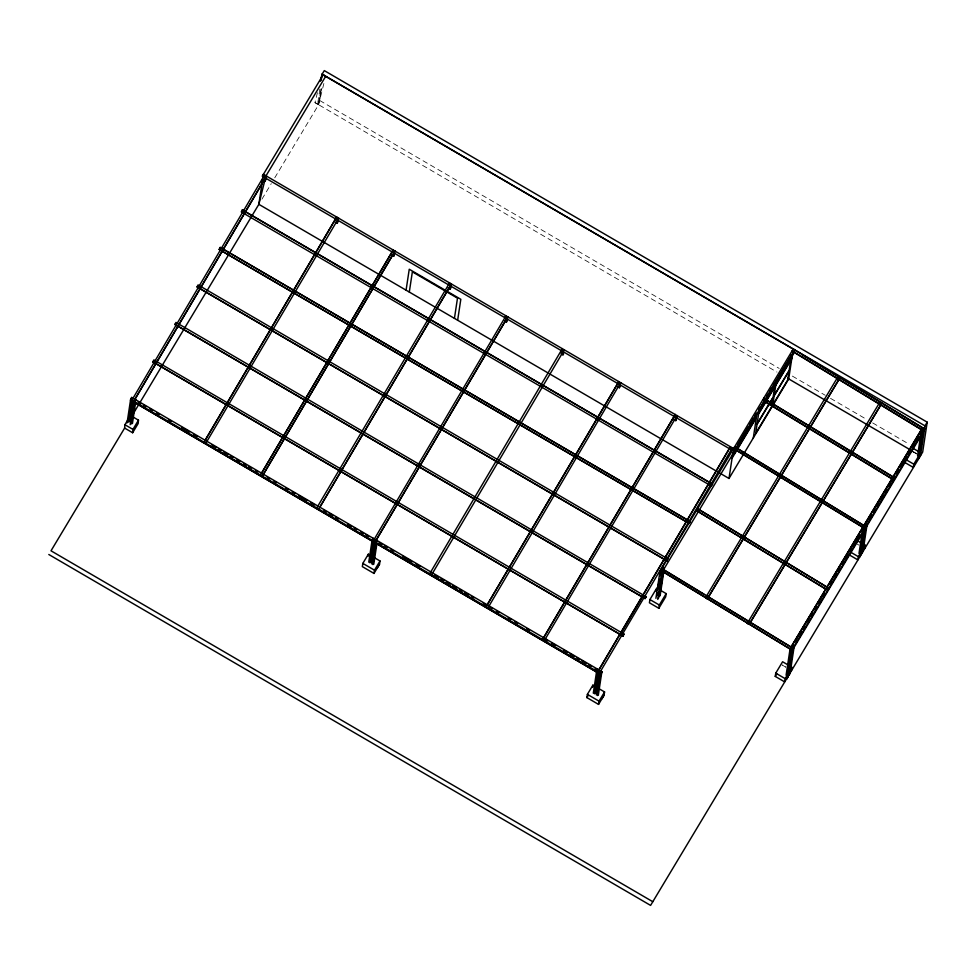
<?xml version="1.0" encoding="UTF-8"?>
<svg xmlns="http://www.w3.org/2000/svg" width="976" height="976" viewBox="0 0 976 976"><rect width="100%" height="100%" fill="white"/><g stroke="black" fill="none" stroke-linecap="round" stroke-linejoin="round"><path stroke-width="0.73" stroke-dasharray="4.88 3.66" d="M319.86 89.17L317.603 104.127L776.981 372.088M317.444 92.647L314.967 102.59L318.554 104.81L321.067 88.304L318.554 104.81L274.354 178.474M314.967 102.59L317.603 104.127L319.762 100.528L321.568 88.56M318.554 104.81L323.873 83.497M261.958 199.153L271.255 183.647M319.762 100.528L779.19 368.416M792.353 376.089L825.257 395.28M830.527 398.354L867.383 419.851M872.654 422.913L909.51 444.409M913.756 451.876L916.513 453.462M916.781 454.035L910.754 450.522L914.524 452.718M855.293 542.985L859.051 545.181M782.105 664.985L785.875 667.181L782.118 664.973"/><path stroke-width="1.46" d="M124.623 428.086L124.928 424.743L130.467 415.52L138.47 420.168L138.177 423.511L132.638 432.734L124.623 428.086L51.008 550.806L652.798 901.714M132.638 432.734L132.943 429.391L138.47 420.168M792.292 354.276L791.878 357.924L792.427 355.032M127.075 422.889L130.638 399.294L131.748 397.452L601.924 671.695L600.813 673.574L130.674 399.428L131.772 397.549M131.077 401.88L131.748 397.452M128.417 422.071L131.772 399.953L132.87 398.11M129.308 421.705L132.431 401.063M130.186 424.719L133.761 401.124L266.46 176.107L135.335 398.623M131.54 423.901L134.883 401.783L135.993 399.94M132.431 423.523L135.542 402.881M323.08 74.884L263.374 174.411L258.847 204.326L140.3 401.953M263.313 180.157L265.191 181.255L265.594 178.559M266.265 177.449L265.191 181.255M321.214 80.191L322.117 74.213L324.288 70.601L927.2 422.169L922.674 452.083L650.589 905.399L48.8 554.49M335.415 222.199L337.293 223.297L337.696 220.6M338.367 219.49L337.293 223.297M391.827 255.09L393.706 256.188L395.012 251.174M362.828 563.396L362.34 566.629L373.991 573.424L379.518 564.201L380.006 560.968L368.355 554.185L362.828 563.396L374.479 570.191L373.991 573.424M406.077 290.177L409.249 269.23L460.818 299.303L457.646 320.25M368.037 556.332L368.355 554.185M409.298 292.056L412.36 271.84L457.488 298.156L454.438 318.371M368.757 562.188L372.112 540.07L373.21 538.227M369.892 562.847L373.235 540.728L374.345 538.886M370.77 562.481L374.113 540.362M371.771 563.945L375.113 541.826L507.825 316.834L375.919 540.667M372.893 564.604L376.248 542.485L377.346 540.643M373.784 564.226L376.907 543.583M448.24 287.993L450.131 289.091L451.437 284.065M504.665 320.884L506.544 321.982L506.947 319.286M507.618 318.188L506.544 321.982M561.298 352.409L562.408 348.737M561.09 353.763L562.969 354.861L563.384 352.165M617.515 386.655L619.394 387.753L620.687 382.763M620.468 383.946L619.394 387.753M586.893 697.596L587.381 694.363L592.908 685.152L604.559 691.947L604.071 695.18L598.544 704.391L586.893 697.596L588.272 695.29M592.591 687.311L592.908 685.152M593.298 693.155L596.653 671.037L597.751 669.182M594.433 693.814L597.776 671.683L730.475 446.666L644.099 593.323M595.311 693.436L598.654 671.317M596.312 694.9L599.654 672.781L732.39 447.899M597.422 693.058L597.861 690.117M597.434 695.559L600.789 673.44L601.924 671.695M598.325 695.193L601.887 671.598L600.813 673.574M598.544 704.391L599.032 701.158L604.559 691.947M673.928 419.558L675.807 420.656L677.1 415.654M676.88 416.85L675.807 420.656M656.275 591.371L656.763 588.138L649.918 599.557L649.43 602.79L658.885 608.304M655.909 598.337L659.983 571.411L793.22 349.03L924.54 428.842L922.32 432.527L918.257 459.452M656.799 595.738L657.251 592.737M657.702 589.748L659.288 579.28M659.739 576.291L660.557 570.191L662.533 571.399M657.787 599.435L661.862 572.509L795.098 350.128L322.117 74.213M658.458 598.325L662.436 571.289M659.52 596.556L663.595 569.63L661.594 568.63M660.179 595.445L664.253 568.52L662.375 567.422M666.169 593.615L659.325 605.035L658.837 608.268L665.681 596.848L666.169 593.615L660.288 590.187M705.514 597.739L707.405 598.825L705.514 597.739L838.225 376.333L840.068 377.675L838.225 376.333M265.24 178.754L258.847 204.326L728.999 478.472L732.903 452.669M732.891 452.705L734.025 453.352L735.745 447.472L734.611 446.813M734.989 449.802L734.391 453.767L756.498 416.898L757.095 412.933L743.37 435.821M734.025 453.352L735.538 448.814M753.313 437.931L756.376 417.716L732.049 458.256M761.5 404.845L762.622 405.504L763.037 402.807M764.147 400.965L762.622 405.504M774.615 387.301L773.114 397.208L757.083 423.926M775.725 385.459L774.224 395.365L789.145 370.49L790.645 360.583M747.335 623.286L749.214 624.384L747.335 623.286L880.035 401.88L881.877 403.222L880.035 401.88M790.414 357.399L789.816 361.364L758.706 413.214L759.304 409.249L762.366 404.162M792.28 355.288L788.693 378.956L728.999 478.472M791.353 355.093L792.475 355.752L793.988 351.214M791.512 670.463L792 667.23L785.155 678.649L784.667 681.882L775.261 676.405L775.749 673.159L782.593 661.752L788.474 665.181M922.54 427.671L924.54 428.842L922.54 427.671L789.84 649.077L791.719 650.175L924.418 428.769M786.095 675.233L789.706 651.297L790.816 649.455M924.406 430.135L791.743 651.297L789.901 649.955L793.024 644.746M785.631 678.235L786.766 678.893L790.841 651.956L794.171 646.429L793.049 645.77L791.939 647.613L793.073 648.271L788.998 675.197L787.864 674.538M788.096 673.05L789.682 662.57M790.133 659.581L791.487 650.602M786.766 678.893L787.876 677.039L791.939 650.114L789.877 648.833M788.998 675.197L790.109 673.355L794.171 646.429M848.937 551.172L855.781 539.752L865.187 545.23L858.331 556.649L857.843 559.882L848.449 554.405M858.99 553.49L861.93 534.031M859.661 557.137L863.736 530.2L867.054 524.673L865.919 524.014L864.809 525.857L865.944 526.515L861.869 553.453M861.418 548.305L861.869 545.316M862.32 542.314L864.358 528.858M860.771 555.295L864.834 528.358L733.525 448.557L263.349 174.277L262.239 176.156L732.415 450.424L733.488 448.423L732.415 450.424M867.054 524.673L862.979 551.611L861.845 550.952M864.699 548.475L865.187 545.23M920.161 455.999L920.649 452.766L913.804 464.186L913.316 467.419L903.91 461.941M917.574 455.804L920.966 433.368M919.355 457.61L923.43 430.684L792.109 350.872M927.2 422.169L924.992 425.853L920.466 455.768L919.331 455.109M320.287 81.276L322.056 74.176L325.642 76.384L265.948 175.912M152.793 361.925L153.866 359.924L624.006 634.071L622.932 636.071L152.756 361.791L622.932 636.071M174.911 324.422L175.985 322.422L646.161 596.69L645.051 598.569L174.911 324.422L645.051 598.569M607.902 526.503L197.03 286.92L198.091 284.919L668.243 559.065M686.653 522.026L219.136 249.417L220.21 247.416L690.398 521.684M242.329 209.913L712.504 484.181L242.329 209.913L241.255 211.914L711.406 486.06M293.508 290.433L336.683 217.05L204.021 442.189M204.789 440.884L291.97 293.056M338.599 218.27L205.863 443.165M260.433 475.092L393.133 250.076M261.971 472.469L391.596 252.686M394.987 251.039L262.312 476.19M263.081 474.873L394.243 252.479M449.558 282.967L316.822 507.862M451.4 283.943L318.725 509.082M319.506 507.776L450.668 285.37M505.971 315.87L373.271 540.887L372.112 540.07M429.696 573.754L562.371 348.615M431.575 574.852L564.287 349.835M618.808 381.665L486.097 606.682L507.703 570.057M509.24 567.434L574.059 457.549M575.596 454.926L617.259 384.288M487.976 607.78L620.651 382.641M674.453 415.861L542.522 639.573L675.221 414.556M677.076 415.532L544.364 640.549M642.562 595.933L597.812 671.817L598.886 669.841M621.078 633.265L643.196 595.763M622.908 635.937L624.006 634.071M645.014 598.434L646.161 596.69M690.361 521.562L689.251 523.429L219.136 249.417M711.37 485.926L712.48 484.059M600.691 674.379L130.516 400.111L600.691 674.379L601.802 672.501M266.46 176.107L265.801 177.205L263.923 176.107L264.581 175.009L131.906 400.148M134.871 399.282L133.797 401.246M131.723 416.264L138.738 404.564M336.683 217.05L336.025 218.148L337.903 219.246L338.562 218.148M393.108 249.941L392.437 251.052L394.316 252.15M393.706 256.188L394.377 255.09M449.521 282.845L448.862 283.943L450.741 285.041M450.131 289.091L450.79 287.981M505.934 315.736L505.275 316.846L507.154 317.944L507.825 316.834M375.15 541.985L376.224 539.984M374.479 570.191L380.006 560.968M564.25 349.713L563.591 350.811L561.7 349.713M562.969 354.861L563.64 353.751M618.784 381.506L618.125 382.616L620.004 383.714M675.209 414.41L674.538 415.508L676.417 416.606M600.765 670.939L599.691 672.915M738.222 443.799L740.723 439.651M741.26 438.736L742.785 436.199M743.065 435.735L746.579 429.867M746.982 429.22L748.543 426.61M750.117 423.999L753.423 418.46M754.802 416.166L756.461 413.397M758.718 409.652L760.28 407.041M766.55 396.598L768.112 393.987M769.454 391.73L772.028 387.472M773.309 385.3L775.932 380.945M776.396 380.152L777.945 377.59M778.287 377.029L781.8 371.161M782.203 370.514L783.765 367.903M784.118 367.293L787.681 361.376M787.974 360.864L789.511 358.302M790.023 357.46L791.585 354.849M736.514 447.252L741.845 438.358M763.891 401.612L776.994 379.762M778.482 377.285L789.669 358.643M791.756 358.729L758.584 414.019L755.656 433.429L771.687 406.711L773.053 397.61L757.022 424.328M707.441 598.593L840.104 377.431M708.186 597.532L839.287 378.969M749.251 624.14L881.914 402.978M749.995 623.078L881.096 404.528M790.621 647.771L921.722 429.22M904.398 458.708L911.242 447.289M795.367 640.842L797.709 636.95M799.271 634.339L800.832 631.74M803.163 627.836L804.724 625.238M807.067 621.334L809.409 617.43M810.971 614.831L812.532 612.22M814.875 608.329L816.436 605.718M818.779 601.814L821.121 597.922M822.683 595.311L824.232 592.713M830.478 582.306L832.821 578.402M834.382 575.803L835.944 573.193M837.506 570.594L839.848 566.69M841.41 564.091L847.644 553.685M849.205 551.086L851.548 547.182M853.109 544.584L859.356 534.165M860.917 531.566L863.26 527.662M864.821 525.064L871.056 514.657M872.617 512.058L874.96 508.154M876.521 505.556L882.768 495.137M884.329 492.538L886.672 488.634M888.233 486.036L894.467 475.629M896.029 473.031L898.371 469.127M899.933 466.528L906.179 456.109M907.741 453.511L910.083 449.607M911.645 447.008L917.879 436.601M919.441 434.003L921.783 430.099M789.865 650.199L792.207 646.295M794.549 642.391L796.111 639.792M798.453 635.888L800.796 631.984M802.345 629.386L803.907 626.775M806.249 622.871L807.811 620.272M810.153 616.368L812.496 612.464M814.057 609.866L815.619 607.267M817.961 603.363L819.523 600.765M821.865 596.861L824.195 592.957M829.661 583.843L831.223 581.245M833.565 577.341L835.907 573.437M837.469 570.838L839.031 568.239M841.373 564.335L842.935 561.737M845.277 557.833L847.607 553.929M849.169 551.33L850.73 548.719M853.073 544.815L854.634 542.217M856.977 538.313L859.319 534.409M860.881 531.81L862.442 529.212M864.785 525.308L866.346 522.709M868.677 518.805L871.019 514.901M872.581 512.302L874.142 509.692M876.485 505.788L878.046 503.189M880.389 499.285L882.731 495.381M884.293 492.782L885.854 490.184M888.197 486.28L889.758 483.681M892.088 479.777L894.431 475.873M895.992 473.275L897.554 470.664M899.896 466.76L901.458 464.161M903.8 460.257L906.143 456.353M907.704 453.755L909.266 451.156M911.608 447.252L913.17 444.653M915.5 440.749L917.843 436.845M919.404 434.247L920.966 431.636M923.406 428.183L921.198 431.868L922.32 432.527M775.261 676.405L776.786 673.867M697.547 508.703L829.014 588.345L827.904 590.187L696.437 510.558M893.772 480.046L895.029 478.02L763.72 398.208M377.309 567.898L379.53 564.213M601.863 698.865L604.083 695.18M733.525 448.557L863.382 527.748M923.272 430.855L922.308 430.026M865.785 526.686L734.623 446.703M864.687 528.541L863.711 527.699L862.601 529.553L863.736 530.2M829.014 588.345L698.84 509.496M124.928 424.743L132.943 429.391M323.129 74.798L924.992 425.853M792.451 353.251L793.586 353.91M913.597 448.655L919.477 452.083M787.522 378.224L909.937 449.631M906.753 460.074L913.804 464.186M733.501 448.655L734.635 449.314M734.001 450.851L735.123 451.51M850.108 551.855L858.331 556.649M686.445 519.378L220.21 247.416M197.03 286.92L667.133 560.932M610.537 528.04L667.169 561.066M659.983 571.411L661.862 572.509M789.901 649.955L791.78 651.053M789.706 651.297L790.841 651.956M788.974 672.696L790.109 673.355M786.741 676.392L787.876 677.039M649.918 599.557L659.325 605.035M775.749 673.159L785.155 678.649M138.214 402.075L140.873 403.735M143.472 405.138L146.107 406.675M150.06 408.981L152.695 410.518M156.648 412.824L159.308 414.483M168.494 419.729L171.129 421.266M181.67 427.415L189.564 432.014M193.516 434.32L197.469 436.626M211.951 445.068L215.903 447.374M218.539 448.911L221.21 450.57M223.809 451.986L227.762 454.291M230.397 455.829L233.032 457.354M237.009 459.794L239.645 461.319M243.561 463.502L246.233 465.162M248.831 466.577L251.466 468.114M255.419 470.408L258.054 471.945M267.265 477.325L269.901 478.862M273.853 481.168L276.489 482.705M285.7 488.073L288.335 489.61M292.288 491.916L294.923 493.453M298.876 495.759L306.781 500.359M310.722 502.664L314.675 504.97M323.898 510.35L326.557 512.01M329.168 513.413L333.109 515.718M335.744 517.256L338.416 518.915M347.602 524.173L351.58 526.601M354.19 528.004L356.813 529.541M360.766 531.847L363.438 533.506M366.037 534.921L368.672 536.458M379.213 542.595L381.872 544.254M384.471 545.669L387.106 547.207M391.059 549.512L393.694 551.05M402.917 556.418L412.128 561.798M416.081 564.104L420.07 566.531M434.515 574.852L438.468 577.158M441.103 578.695L443.775 580.354M446.374 581.757L450.326 584.063M452.949 585.6L456.939 588.028M459.537 589.443L462.209 591.102M464.808 592.505L468.797 594.945M471.396 596.348L474.031 597.885M483.242 603.266L485.877 604.803M489.83 607.096L492.465 608.634M496.418 610.939L499.078 612.599M508.264 617.857L510.899 619.394M514.852 621.688L517.487 623.225M526.698 628.605L529.334 630.142M545.145 639.353L547.78 640.89M551.721 643.196L555.673 645.502M563.579 650.101L567.532 652.407M570.167 653.944L574.108 656.25M576.743 657.787L579.415 659.447M582.013 660.85L585.966 663.155M588.601 664.693L591.236 666.23M595.214 668.658L597.849 670.195M375.113 541.826L376.248 542.485M429.66 573.632L431.551 574.73M587.381 694.363L599.032 701.158M802.162 354.739L924.382 429.013M793.256 351.836L921.978 430.062M766.16 399.965L892.284 476.617M762.61 400.05L893.931 479.863M763.757 401.014L892.479 479.253M735.77 447.667L864.492 525.905M697.742 511.339L826.452 589.577M661.752 568.459L793.073 648.271L708.405 597.08M662.899 569.423L704.501 594.713M774.163 395.768L772.785 404.869L787.717 379.981L789.084 370.892L774.163 395.768M733.793 448.179L734.22 447.472L733.818 448.118M660.642 570.301L791.963 650.114L660.642 570.301"/></g></svg>
